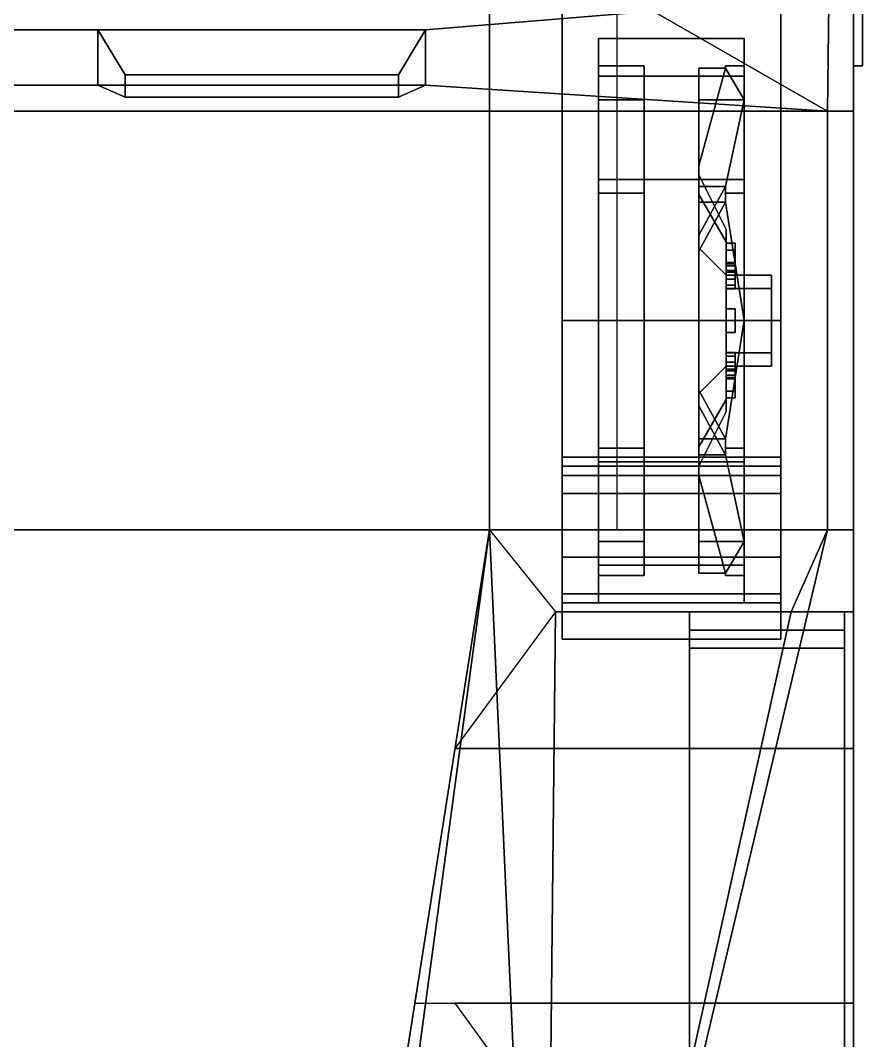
# Model space of a CAD drawing. Header units: millimetres. Extents: x -1.07 to 1.03, y -2.23 to 2.52.
# Drawn here: x 0.065 to 0.99, y -1.251 to -0.13 of the extents above; entities that cross this region are included whole.
import ezdxf

# ---------------------------------------------------------------- set-up
doc = ezdxf.new("R2010")
doc.units = ezdxf.units.MM
for name, color, linetype in [('can', 2, 'Continuous'), ('fenders', 6, 'Continuous'), ('tracks', 3, 'Continuous'), ('wheels', 2, 'Continuous')]:
    doc.layers.add(name, color=color, linetype=linetype)

msp = doc.modelspace()

# ---------------------------------------------------------------- linework, layer by layer
for points in [[(0.72, -0.69, 0.9), (0.58, -0.69, 0.69), (0.58, 2.2957, 0.69), (0.72, 2.2229, 0.9)], [(0.58, 2.2957, 0.69), (0.58, -0.69, 0.69), (0.58, -0.69, 0.3), (0.58, 1.9757, 0.3)], [(0.9516, -0.23, 1.33), (0.98, 2.0876, 1.29), (0.76, 1.98, 1.6), (0.76, -0.12, 1.6)], [(0.98, -0.23, 1.29), (0.98, 2.0876, 1.29), (0.98, 2.0876, 1.29), (0.9516, -0.23, 1.33)], [(0.98, 1.7, 0.99), (0.98, -0.18, 0.99), (0.98, -0.78, 0.9), (0.98, 2.09, 0.9)], [(0.98, 2, 1.29), (0.98, -0.78, 1.29), (0.98, -0.18, 1.26), (0.98, 1.7, 1.26)], [(0.58, 1.9757, 0.3), (0.58, -0.69, 0.3), (-0.58, -0.69, 0.3), (-0.58, 1.9757, 0.3)], [(0.98, -0.18, 0.99), (0.98, 0.62, 0.99), (0.99, 0.62, 0.99), (0.99, -0.18, 0.99)], [(0.98, 0.62, 1.26), (0.98, -0.18, 1.26), (0.99, -0.18, 1.26), (0.99, 0.62, 1.26)], [(0.99, -0.18, 0.99), (0.99, 0.62, 0.99), (0.99, 0.31, 1.11), (0.99, 0.13, 1.11)], [(0.99, 0.62, 1.26), (0.99, -0.18, 1.26), (0.99, 0.13, 1.24), (0.99, 0.31, 1.24)], [(0.99, -0.18, 1.26), (0.99, -0.18, 0.99), (0.99, 0.13, 1.11), (0.99, 0.13, 1.24)], [(0.51, -0.1404, 1.55), (0.76, -0.12, 1.6), (-0.76, -0.12, 1.6), (-0.51, -0.1404, 1.55)], [(0.9516, -0.23, 1.33), (0.76, -0.12, 1.6), (0.51, -0.1404, 1.55), (0.51, -0.2015, 1.4)], [(0.15, -0.2015, 1.4), (0.15, -0.1404, 1.55), (-0.15, -0.1404, 1.55), (-0.15, -0.2015, 1.4)], [(0.48, -0.19, 1.54), (0.51, -0.1404, 1.55), (0.15, -0.1404, 1.55), (0.18, -0.19, 1.54)], [(0.18, -0.2144, 1.48), (0.18, -0.19, 1.54), (0.15, -0.1404, 1.55), (0.15, -0.2015, 1.4)], [(0.51, -0.2015, 1.4), (0.51, -0.1404, 1.55), (0.48, -0.19, 1.54), (0.48, -0.2144, 1.48)], [(0.48, -0.2144, 1.48), (0.48, -0.19, 1.54), (0.18, -0.19, 1.54), (0.18, -0.2144, 1.48)], [(0.98, -0.18, 1.26), (0.98, -0.18, 0.99), (0.99, -0.18, 0.99), (0.99, -0.18, 1.26)], [(0.98, -0.78, 1.29), (0.98, -0.78, 0.9), (0.98, -0.18, 0.99), (0.98, -0.18, 1.26)], [(-0.51, -0.2015, 1.4), (-0.9516, -0.23, 1.33), (0.9516, -0.23, 1.33), (0.51, -0.2015, 1.4)], [(0.51, -0.2015, 1.4), (0.48, -0.2144, 1.48), (0.18, -0.2144, 1.48), (0.15, -0.2015, 1.4)], [(-0.9516, -0.23, 1.33), (-0.9516, -0.69, 1.33), (0.9516, -0.69, 1.33), (0.9516, -0.23, 1.33)], [(0.9516, -0.23, 1.29), (0.9516, -0.69, 1.29), (0.98, -0.69, 1.29), (0.98, -0.23, 1.29)], [(0.9516, -0.23, 1.33), (0.9516, -0.69, 1.33), (0.9516, -0.69, 1.29), (0.9516, -0.23, 1.29)], [(0.9516, -0.23, 1.33), (0.9516, -0.23, 1.29), (0.98, -0.23, 1.29), (0.9516, -0.23, 1.33)], [(0.64, -2.0037, 1.1612), (0.9516, -0.69, 1.33), (-0.9516, -0.69, 1.33), (-0.64, -2.0037, 1.1612)], [(0.58, -0.69, 0.3), (0.38, -1.96, 0.36), (-0.38, -1.96, 0.36), (-0.58, -0.69, 0.3)], [(0.58, -0.69, 0.77), (0.38, -2.1736, 0.77), (0.38, -1.96, 0.36), (0.58, -0.69, 0.3)], [(0.38, -2.1736, 0.77), (0.58, -0.69, 0.77), (0.64, -2.0037, 1.1612), (0.38, -2.1736, 0.77)], [(0.64, -2.0037, 1.1612), (0.58, -0.69, 0.77), (0.6526, -0.78, 0.9), (0.64, -2.0037, 1.1612)], [(0.9516, -0.69, 1.33), (0.9516, -0.69, 1.33), (0.64, -2.0037, 1.1612), (0.9114, -0.78, 1.29)], [(0.9516, -0.69, 1.29), (0.9114, -0.78, 1.29), (0.98, -0.78, 1.29), (0.98, -0.69, 1.29)], [(0.9516, -0.69, 1.33), (0.9516, -0.69, 1.33), (0.9114, -0.78, 1.29), (0.9516, -0.69, 1.29)], [(0.64, -2.0037, 1.1612), (0.6526, -0.78, 0.9), (0.9114, -0.78, 1.29), (0.64, -2.0037, 1.1612)], [(0.98, -0.78, 1.29), (0.9114, -0.78, 1.29), (0.6526, -0.78, 0.9), (0.98, -0.78, 0.9)]]:
    msp.add_3dface(points)
at = {"layer": 'can'}
for points in [[(0.97, -0.8, 1.1), (0.97, -0.78, 1.08), (0.8, -0.78, 1.08), (0.8, -0.8, 1.1)], [(0.8, -1.35, 1.05), (0.8, -0.8, 1.1), (0.8, -0.78, 1.08), (0.8, -1.36, 1.03)], [(0.8, -1.36, 1.03), (0.8, -0.78, 1.08), (0.8, -0.78, 0.9), (0.8, -1.21, 0.56)], [(0.8, -1.21, 0.56), (0.8, -0.78, 0.9), (0.8, -0.93, 0.56)], [(0.97, -1.36, 1.03), (0.97, -0.78, 1.08), (0.97, -0.8, 1.1), (0.97, -1.35, 1.05)], [(0.97, -1.21, 0.56), (0.97, -0.78, 0.9), (0.97, -0.78, 1.08), (0.97, -1.36, 1.03)], [(0.97, -1.21, 0.56), (0.97, -0.93, 0.56), (0.97, -0.78, 0.9), (0.97, -1.21, 0.56)], [(0.97, -0.82, 1.1), (0.97, -0.8, 1.1), (0.8, -0.8, 1.1), (0.8, -0.82, 1.1)], [(0.8, -1.33, 1.06), (0.8, -0.82, 1.1), (0.8, -0.8, 1.1), (0.8, -1.35, 1.05)], [(0.97, -1.35, 1.05), (0.97, -0.8, 1.1), (0.97, -0.82, 1.1), (0.97, -1.33, 1.06)], [(0.97, -1.33, 1.06), (0.97, -0.82, 1.1), (0.8, -0.82, 1.1), (0.8, -1.33, 1.06)]]:
    msp.add_3dface(points, dxfattribs=at)
at = {"layer": 'fenders'}
for points in [[(0.98, -0.69, 0.9), (0.98, -0.78, 0.9), (0.98, -0.93, 0.56), (0.98, -0.9, 0.52)], [(0.98, -0.93, 0.56), (0.98, -0.78, 0.9), (0.6526, -0.78, 0.9), (0.5422, -0.93, 0.56)], [(0.98, -0.9, 0.52), (0.98, -0.93, 0.56), (0.98, -1.21, 0.56), (0.98, -1.23, 0.52)], [(0.98, -0.93, 0.56), (0.5422, -0.93, 0.56), (0.4981, -1.21, 0.56), (0.98, -1.21, 0.56)], [(0.98, -1.21, 0.56), (0.5422, -1.21, 0.56), (0.6507, -1.36, 1.03), (0.98, -1.36, 1.03)], [(0.98, -1.23, 0.52), (0.98, -1.21, 0.56), (0.98, -1.36, 1.03), (0.98, -1.43, 0.93)]]:
    msp.add_3dface(points, dxfattribs=at)
at = {"layer": 'tracks'}
for points in [[(0.9, -0.46, 0.19), (0.9, 0.21, 0.09), (0.66, 0.21, 0.09), (0.66, -0.46, 0.19)], [(0.66, 0.21, 0.05), (0.66, -0.46, 0.15), (0.66, -0.46, 0.19), (0.66, 0.21, 0.09)], [(0.9, 0.21, 0.05), (0.9, -0.46, 0.15), (0.66, -0.46, 0.15), (0.66, 0.21, 0.05)], [(0.9, 0.21, 0.09), (0.9, -0.46, 0.19), (0.9, -0.46, 0.15), (0.9, 0.21, 0.05)], [(0.66, -0.46, 0.83), (0.66, -0.01, 0.72), (0.66, -0.01, 0.67), (0.66, -0.46, 0.79)], [(0.9, -0.01, 0.67), (0.9, -0.46, 0.79), (0.66, -0.46, 0.79), (0.66, -0.01, 0.67)], [(0.9, -0.46, 0.83), (0.9, -0.01, 0.72), (0.66, -0.01, 0.72), (0.66, -0.46, 0.83)], [(0.9, -0.46, 0.79), (0.9, -0.01, 0.67), (0.9, -0.01, 0.72), (0.9, -0.46, 0.83)], [(0.9, -0.46, 0.15), (0.9, -0.63, 0.19), (0.66, -0.63, 0.19), (0.66, -0.46, 0.15)], [(0.66, -0.46, 0.15), (0.66, -0.63, 0.19), (0.66, -0.61, 0.24), (0.66, -0.46, 0.19)], [(0.9, -0.61, 0.24), (0.9, -0.46, 0.19), (0.66, -0.46, 0.19), (0.66, -0.61, 0.24)], [(0.9, -0.65, 0.78), (0.9, -0.46, 0.83), (0.66, -0.46, 0.83), (0.66, -0.65, 0.78)], [(0.9, -0.46, 0.79), (0.9, -0.62, 0.75), (0.66, -0.62, 0.75), (0.66, -0.46, 0.79)], [(0.66, -0.65, 0.78), (0.66, -0.46, 0.83), (0.66, -0.46, 0.79), (0.66, -0.62, 0.75)], [(0.9, -0.46, 0.19), (0.9, -0.61, 0.24), (0.9, -0.63, 0.19), (0.9, -0.46, 0.15)], [(0.9, -0.62, 0.75), (0.9, -0.46, 0.79), (0.9, -0.46, 0.83), (0.9, -0.65, 0.78)], [(0.9, -0.72, 0.34), (0.9, -0.61, 0.24), (0.66, -0.61, 0.24), (0.66, -0.72, 0.34)], [(0.66, -0.63, 0.19), (0.66, -0.76, 0.32), (0.66, -0.72, 0.34), (0.66, -0.61, 0.24)], [(0.9, -0.61, 0.24), (0.9, -0.72, 0.34), (0.9, -0.76, 0.32), (0.9, -0.63, 0.19)], [(0.66, -0.76, 0.66), (0.66, -0.65, 0.78), (0.66, -0.62, 0.75), (0.66, -0.72, 0.63)], [(0.9, -0.62, 0.75), (0.9, -0.72, 0.63), (0.66, -0.72, 0.63), (0.66, -0.62, 0.75)], [(0.9, -0.72, 0.63), (0.9, -0.62, 0.75), (0.9, -0.65, 0.78), (0.9, -0.76, 0.66)], [(0.9, -0.63, 0.19), (0.9, -0.76, 0.32), (0.66, -0.76, 0.32), (0.66, -0.63, 0.19)], [(0.9, -0.76, 0.66), (0.9, -0.65, 0.78), (0.66, -0.65, 0.78), (0.66, -0.76, 0.66)], [(0.9, -0.77, 0.49), (0.9, -0.72, 0.34), (0.66, -0.72, 0.34), (0.66, -0.77, 0.49)], [(0.66, -0.76, 0.32), (0.66, -0.81, 0.49), (0.66, -0.77, 0.49), (0.66, -0.72, 0.34)], [(0.66, -0.81, 0.49), (0.66, -0.76, 0.66), (0.66, -0.72, 0.63), (0.66, -0.77, 0.49)], [(0.9, -0.72, 0.63), (0.9, -0.77, 0.49), (0.66, -0.77, 0.49), (0.66, -0.72, 0.63)], [(0.9, -0.72, 0.34), (0.9, -0.77, 0.49), (0.9, -0.81, 0.49), (0.9, -0.76, 0.32)], [(0.9, -0.77, 0.49), (0.9, -0.72, 0.63), (0.9, -0.76, 0.66), (0.9, -0.81, 0.49)], [(0.9, -0.76, 0.32), (0.9, -0.81, 0.49), (0.66, -0.81, 0.49), (0.66, -0.76, 0.32)], [(0.9, -0.81, 0.49), (0.9, -0.76, 0.66), (0.66, -0.76, 0.66), (0.66, -0.81, 0.49)]]:
    msp.add_3dface(points, dxfattribs=at)
at = {"layer": 'wheels'}
for points in [[(0.7, -0.1915, 0.335), (0.7, -0.15, 0.49), (0.86, -0.15, 0.49), (0.86, -0.1915, 0.335)], [(0.7, -0.2175, 0.35), (0.7, -0.18, 0.49), (0.7, -0.15, 0.49), (0.7, -0.1915, 0.335)], [(0.7, -0.18, 0.49), (0.7, -0.2175, 0.63), (0.7, -0.1915, 0.645), (0.7, -0.15, 0.49)], [(0.7, -0.15, 0.49), (0.7, -0.1915, 0.645), (0.86, -0.1915, 0.645), (0.86, -0.15, 0.49)], [(0.86, -0.18, 0.49), (0.86, -0.2175, 0.35), (0.86, -0.1915, 0.335), (0.86, -0.15, 0.49)], [(0.86, -0.2175, 0.63), (0.86, -0.18, 0.49), (0.86, -0.15, 0.49), (0.86, -0.1915, 0.645)], [(0.7, -0.18, 0.49), (0.7, -0.2175, 0.35), (0.75, -0.2175, 0.35), (0.75, -0.18, 0.49)], [(0.7, -0.2175, 0.63), (0.7, -0.18, 0.49), (0.75, -0.18, 0.49), (0.75, -0.2175, 0.63)], [(0.81, -0.1827, 0.48), (0.81, -0.2175, 0.35), (0.86, -0.2175, 0.35), (0.8393, -0.1827, 0.48)], [(0.81, -0.29, 0.48), (0.81, -0.3214, 0.41), (0.81, -0.2175, 0.35), (0.81, -0.1827, 0.48)], [(0.81, -0.29, 0.5), (0.8393, -0.1827, 0.5), (0.81, -0.1827, 0.5)], [(0.81, -0.1827, 0.48), (0.81, -0.1827, 0.48), (0.8393, -0.1827, 0.48), (0.81, -0.29, 0.48)], [(0.81, -0.29, 0.48), (0.8393, -0.1827, 0.48), (0.8393, -0.1827, 0.5), (0.81, -0.29, 0.5)], [(0.81, -0.29, 0.5), (0.81, -0.29, 0.5), (0.81, -0.1827, 0.5), (0.81, -0.2175, 0.63)], [(0.81, -0.2175, 0.63), (0.81, -0.1827, 0.5), (0.8393, -0.1827, 0.5), (0.86, -0.2175, 0.63)], [(0.8393, -0.18, 0.49), (0.8393, -0.1827, 0.48), (0.86, -0.2175, 0.35), (0.86, -0.18, 0.49)], [(0.8393, -0.1827, 0.48), (0.8393, -0.18, 0.49), (0.8393, -0.18, 0.49), (0.8393, -0.1827, 0.5)], [(0.8393, -0.1827, 0.5), (0.8393, -0.18, 0.49), (0.86, -0.18, 0.49), (0.86, -0.2175, 0.63)], [(0.7, -0.32, 0.2475), (0.7, -0.2175, 0.35), (0.7, -0.1915, 0.335), (0.7, -0.305, 0.2215)], [(0.7, -0.305, 0.2215), (0.7, -0.1915, 0.335), (0.86, -0.1915, 0.335), (0.86, -0.305, 0.2215)], [(0.7, -0.2175, 0.63), (0.7, -0.32, 0.7325), (0.7, -0.305, 0.7585), (0.7, -0.1915, 0.645)], [(0.7, -0.1915, 0.645), (0.7, -0.305, 0.7585), (0.86, -0.305, 0.7585), (0.86, -0.1915, 0.645)], [(0.86, -0.2175, 0.35), (0.86, -0.32, 0.2475), (0.86, -0.305, 0.2215), (0.86, -0.1915, 0.335)], [(0.86, -0.32, 0.7325), (0.86, -0.2175, 0.63), (0.86, -0.1915, 0.645), (0.86, -0.305, 0.7585)], [(0.7, -0.2175, 0.35), (0.7, -0.32, 0.2475), (0.75, -0.32, 0.2475), (0.75, -0.2175, 0.35)], [(0.7, -0.32, 0.7325), (0.7, -0.2175, 0.63), (0.75, -0.2175, 0.63), (0.75, -0.32, 0.7325)], [(0.81, -0.3214, 0.41), (0.81, -0.3214, 0.41), (0.81, -0.3663, 0.3478), (0.81, -0.2175, 0.35)], [(0.81, -0.3663, 0.3478), (0.81, -0.3663, 0.3478), (0.81, -0.3127, 0.2548), (0.81, -0.2175, 0.35)], [(0.81, -0.2175, 0.35), (0.81, -0.3127, 0.2548), (0.8393, -0.3127, 0.2548), (0.86, -0.2175, 0.35)], [(0.81, -0.3663, 0.6322), (0.81, -0.3214, 0.57), (0.81, -0.2175, 0.63), (0.81, -0.3127, 0.7252)], [(0.81, -0.3214, 0.57), (0.81, -0.3214, 0.57), (0.81, -0.29, 0.5), (0.81, -0.2175, 0.63)], [(0.81, -0.3127, 0.7252), (0.81, -0.2175, 0.63), (0.86, -0.2175, 0.63), (0.8393, -0.3127, 0.7252)], [(0.8393, -0.3127, 0.2548), (0.8393, -0.32, 0.2475), (0.86, -0.32, 0.2475), (0.86, -0.2175, 0.35)], [(0.8393, -0.32, 0.7325), (0.8393, -0.3127, 0.7252), (0.86, -0.2175, 0.63), (0.86, -0.32, 0.7325)], [(0.81, -0.3, 0.49), (0.81, -0.3214, 0.41), (0.81, -0.29, 0.48), (0.81, -0.3, 0.49)], [(0.81, -0.3, 0.49), (0.81, -0.29, 0.48), (0.81, -0.29, 0.5), (0.81, -0.3, 0.49)], [(0.81, -0.29, 0.5), (0.81, -0.29, 0.5), (0.81, -0.3214, 0.57), (0.81, -0.3, 0.49)], [(0.81, -0.3, 0.49), (0.81, -0.3214, 0.57), (0.84, -0.3734, 0.54), (0.84, -0.36, 0.49)], [(0.81, -0.3214, 0.41), (0.81, -0.3, 0.49), (0.84, -0.36, 0.49), (0.84, -0.3734, 0.44)], [(0.7, -0.46, 0.21), (0.7, -0.32, 0.2475), (0.7, -0.305, 0.2215), (0.7, -0.46, 0.18)], [(0.7, -0.46, 0.18), (0.7, -0.305, 0.2215), (0.86, -0.305, 0.2215), (0.86, -0.46, 0.18)], [(0.7, -0.32, 0.7325), (0.7, -0.46, 0.77), (0.7, -0.46, 0.8), (0.7, -0.305, 0.7585)], [(0.7, -0.305, 0.7585), (0.7, -0.46, 0.8), (0.86, -0.46, 0.8), (0.86, -0.305, 0.7585)], [(0.81, -0.3663, 0.3478), (0.8393, -0.3127, 0.2548), (0.81, -0.3127, 0.2548)], [(0.81, -0.3837, 0.3378), (0.8393, -0.33, 0.2448), (0.8393, -0.3127, 0.2548), (0.81, -0.3663, 0.3478)], [(0.81, -0.3127, 0.7252), (0.81, -0.3127, 0.7252), (0.8393, -0.3127, 0.7252), (0.81, -0.3663, 0.6322)], [(0.81, -0.3663, 0.6322), (0.8393, -0.3127, 0.7252), (0.8393, -0.33, 0.7352), (0.81, -0.3837, 0.6422)], [(0.8393, -0.33, 0.2448), (0.8393, -0.32, 0.2475), (0.8393, -0.32, 0.2475), (0.8393, -0.3127, 0.2548)], [(0.8393, -0.3127, 0.7252), (0.8393, -0.32, 0.7325), (0.8393, -0.32, 0.7325), (0.8393, -0.33, 0.7352)], [(0.86, -0.32, 0.2475), (0.86, -0.46, 0.21), (0.86, -0.46, 0.18), (0.86, -0.305, 0.2215)], [(0.86, -0.46, 0.77), (0.86, -0.32, 0.7325), (0.86, -0.305, 0.7585), (0.86, -0.46, 0.8)], [(0.7, -0.32, 0.2475), (0.7, -0.46, 0.21), (0.75, -0.46, 0.21), (0.75, -0.32, 0.2475)], [(0.7, -0.46, 0.77), (0.7, -0.32, 0.7325), (0.75, -0.32, 0.7325), (0.75, -0.46, 0.77)], [(0.81, -0.38, 0.3514), (0.81, -0.3214, 0.41), (0.84, -0.3734, 0.44), (0.84, -0.41, 0.4034)], [(0.81, -0.3663, 0.3478), (0.81, -0.3663, 0.3478), (0.81, -0.3214, 0.41), (0.81, -0.38, 0.3514)], [(0.81, -0.3214, 0.57), (0.81, -0.38, 0.6286), (0.84, -0.41, 0.5766), (0.84, -0.3734, 0.54)], [(0.81, -0.38, 0.6286), (0.81, -0.3214, 0.57), (0.81, -0.3663, 0.6322), (0.81, -0.38, 0.6286)], [(0.8393, -0.32, 0.2475), (0.8393, -0.33, 0.2448), (0.86, -0.46, 0.21), (0.86, -0.32, 0.2475)], [(0.8393, -0.33, 0.7352), (0.8393, -0.32, 0.7325), (0.86, -0.32, 0.7325), (0.86, -0.46, 0.77)], [(0.81, -0.33, 0.2448), (0.81, -0.33, 0.2448), (0.8393, -0.33, 0.2448), (0.81, -0.3837, 0.3378)], [(0.81, -0.3837, 0.3378), (0.81, -0.46, 0.33), (0.81, -0.46, 0.21), (0.81, -0.33, 0.2448)], [(0.81, -0.33, 0.2448), (0.81, -0.46, 0.21), (0.86, -0.46, 0.21), (0.8393, -0.33, 0.2448)], [(0.81, -0.3837, 0.6422), (0.8393, -0.33, 0.7352), (0.81, -0.33, 0.7352)], [(0.81, -0.3837, 0.6422), (0.81, -0.3837, 0.6422), (0.81, -0.33, 0.7352), (0.81, -0.46, 0.77)], [(0.81, -0.46, 0.77), (0.81, -0.33, 0.7352), (0.8393, -0.33, 0.7352), (0.86, -0.46, 0.77)], [(0.81, -0.38, 0.3514), (0.81, -0.3837, 0.3378), (0.81, -0.3663, 0.3478), (0.81, -0.38, 0.3514)], [(0.81, -0.38, 0.6286), (0.81, -0.3663, 0.6322), (0.81, -0.3837, 0.6422), (0.81, -0.38, 0.6286)], [(0.84, -0.36, 0.49), (0.84, -0.3734, 0.54), (0.84, -0.3825, 0.503), (0.84, -0.375, 0.49)], [(0.84, -0.3734, 0.44), (0.84, -0.36, 0.49), (0.84, -0.375, 0.49), (0.84, -0.3825, 0.477)], [(0.81, -0.46, 0.33), (0.81, -0.38, 0.3514), (0.84, -0.41, 0.4034), (0.84, -0.46, 0.39)], [(0.81, -0.38, 0.3514), (0.81, -0.46, 0.33), (0.81, -0.3837, 0.3378), (0.81, -0.38, 0.3514)], [(0.81, -0.38, 0.6286), (0.81, -0.46, 0.65), (0.84, -0.46, 0.59), (0.84, -0.41, 0.5766)], [(0.81, -0.3837, 0.6422), (0.81, -0.3837, 0.6422), (0.81, -0.46, 0.65), (0.81, -0.38, 0.6286)], [(0.84, -0.3734, 0.54), (0.84, -0.3999, 0.5501), (0.84, -0.3999, 0.5501), (0.84, -0.396, 0.5356)], [(0.84, -0.3734, 0.54), (0.84, -0.41, 0.5766), (0.84, -0.41, 0.5766), (0.84, -0.3999, 0.5501)], [(0.84, -0.3734, 0.54), (0.84, -0.3734, 0.54), (0.84, -0.396, 0.5356), (0.84, -0.4066, 0.525)], [(0.84, -0.3734, 0.54), (0.84, -0.3734, 0.54), (0.84, -0.4066, 0.525), (0.84, -0.3975, 0.503)], [(0.84, -0.3734, 0.54), (0.84, -0.3734, 0.54), (0.84, -0.3975, 0.503), (0.84, -0.3825, 0.503)], [(0.84, -0.396, 0.4444), (0.84, -0.3734, 0.44), (0.84, -0.3734, 0.44), (0.84, -0.3825, 0.477)], [(0.84, -0.3999, 0.4299), (0.84, -0.3734, 0.44), (0.84, -0.3734, 0.44), (0.84, -0.396, 0.4444)], [(0.84, -0.41, 0.4034), (0.84, -0.3734, 0.44), (0.84, -0.3734, 0.44), (0.84, -0.3999, 0.4299)], [(0.84, -0.375, 0.49), (0.84, -0.3825, 0.503), (0.85, -0.3825, 0.503), (0.85, -0.375, 0.49)], [(0.84, -0.3825, 0.477), (0.84, -0.375, 0.49), (0.85, -0.375, 0.49), (0.85, -0.3825, 0.477)], [(0.85, -0.405, 0.49), (0.85, -0.375, 0.49), (0.85, -0.3825, 0.503), (0.85, -0.3975, 0.503)], [(0.85, -0.3975, 0.477), (0.85, -0.3825, 0.477), (0.85, -0.375, 0.49), (0.85, -0.405, 0.49)], [(0.81, -0.46, 0.65), (0.81, -0.46, 0.65), (0.81, -0.3837, 0.6422), (0.81, -0.46, 0.77)], [(0.84, -0.3825, 0.503), (0.84, -0.3975, 0.503), (0.85, -0.3975, 0.503), (0.85, -0.3825, 0.503)], [(0.84, -0.3975, 0.477), (0.84, -0.3825, 0.477), (0.85, -0.3825, 0.477), (0.85, -0.3975, 0.477)], [(0.84, -0.3825, 0.477), (0.84, -0.3975, 0.477), (0.84, -0.4066, 0.455), (0.84, -0.396, 0.4444)], [(0.84, -0.396, 0.4444), (0.84, -0.4066, 0.455), (0.85, -0.4066, 0.455), (0.85, -0.396, 0.4444)], [(0.84, -0.3999, 0.4299), (0.84, -0.396, 0.4444), (0.85, -0.396, 0.4444), (0.85, -0.3999, 0.4299)], [(0.84, -0.396, 0.5356), (0.84, -0.3999, 0.5501), (0.85, -0.3999, 0.5501), (0.85, -0.396, 0.5356)], [(0.84, -0.4066, 0.525), (0.84, -0.396, 0.5356), (0.85, -0.396, 0.5356), (0.85, -0.4066, 0.525)], [(0.84, -0.3975, 0.503), (0.84, -0.405, 0.49), (0.85, -0.405, 0.49), (0.85, -0.3975, 0.503)], [(0.84, -0.405, 0.49), (0.84, -0.3975, 0.477), (0.85, -0.3975, 0.477), (0.85, -0.405, 0.49)], [(0.84, -0.4066, 0.525), (0.84, -0.4211, 0.5289), (0.84, -0.4211, 0.5289), (0.84, -0.3975, 0.503)], [(0.84, -0.3975, 0.503), (0.84, -0.4211, 0.5289), (0.84, -0.4246, 0.5254), (0.84, -0.41, 0.49)], [(0.84, -0.3975, 0.477), (0.84, -0.405, 0.49), (0.84, -0.4211, 0.4511), (0.84, -0.4066, 0.455)], [(0.84, -0.41, 0.49), (0.84, -0.41, 0.49), (0.84, -0.405, 0.49), (0.84, -0.3975, 0.503)], [(0.84, -0.4144, 0.426), (0.84, -0.3999, 0.4299), (0.85, -0.3999, 0.4299), (0.85, -0.4144, 0.426)], [(0.84, -0.3999, 0.5501), (0.84, -0.4144, 0.554), (0.85, -0.4144, 0.554), (0.85, -0.3999, 0.5501)], [(0.84, -0.3999, 0.5501), (0.84, -0.41, 0.5766), (0.84, -0.41, 0.5766), (0.84, -0.4144, 0.554)], [(0.84, -0.41, 0.4034), (0.84, -0.3999, 0.4299), (0.84, -0.3999, 0.4299), (0.84, -0.4144, 0.426)], [(0.85, -0.4211, 0.4511), (0.85, -0.3999, 0.4299), (0.85, -0.396, 0.4444), (0.85, -0.4066, 0.455)], [(0.85, -0.4066, 0.525), (0.85, -0.396, 0.5356), (0.85, -0.3999, 0.5501), (0.85, -0.4211, 0.5289)], [(0.85, -0.425, 0.4366), (0.85, -0.4144, 0.426), (0.85, -0.3999, 0.4299), (0.85, -0.4211, 0.4511)], [(0.85, -0.4211, 0.5289), (0.85, -0.3999, 0.5501), (0.85, -0.4144, 0.554), (0.85, -0.425, 0.5434)], [(0.84, -0.405, 0.49), (0.84, -0.41, 0.49), (0.84, -0.4246, 0.4546), (0.84, -0.4211, 0.4511)], [(0.84, -0.4066, 0.455), (0.84, -0.4211, 0.4511), (0.85, -0.4211, 0.4511), (0.85, -0.4066, 0.455)], [(0.84, -0.4211, 0.5289), (0.84, -0.4066, 0.525), (0.85, -0.4066, 0.525), (0.85, -0.4211, 0.5289)], [(0.84, -0.41, 0.5766), (0.84, -0.46, 0.59), (0.84, -0.46, 0.575), (0.84, -0.447, 0.5675)], [(0.84, -0.4144, 0.554), (0.84, -0.41, 0.5766), (0.84, -0.41, 0.5766), (0.84, -0.447, 0.5675)], [(0.84, -0.41, 0.4034), (0.84, -0.41, 0.4034), (0.84, -0.425, 0.4366), (0.84, -0.447, 0.4275)], [(0.84, -0.41, 0.4034), (0.84, -0.41, 0.4034), (0.84, -0.447, 0.4275), (0.84, -0.447, 0.4125)], [(0.84, -0.46, 0.39), (0.84, -0.41, 0.4034), (0.84, -0.447, 0.4125), (0.84, -0.46, 0.405)], [(0.84, -0.41, 0.4034), (0.84, -0.41, 0.4034), (0.84, -0.4144, 0.426), (0.84, -0.425, 0.4366)], [(0.84, -0.41, 0.49), (0.84, -0.4246, 0.5254), (0.89, -0.4246, 0.5254), (0.89, -0.41, 0.49)], [(0.84, -0.4246, 0.4546), (0.84, -0.41, 0.49), (0.89, -0.41, 0.49), (0.89, -0.4246, 0.4546)], [(0.84, -0.425, 0.4366), (0.84, -0.4144, 0.426), (0.85, -0.4144, 0.426), (0.85, -0.425, 0.4366)], [(0.84, -0.4144, 0.554), (0.84, -0.425, 0.5434), (0.85, -0.425, 0.5434), (0.85, -0.4144, 0.554)], [(0.84, -0.447, 0.5675), (0.84, -0.447, 0.5525), (0.84, -0.425, 0.5434), (0.84, -0.4144, 0.554)], [(0.89, -0.4246, 0.4546), (0.89, -0.41, 0.49), (0.89, -0.4246, 0.5254), (0.89, -0.46, 0.44)], [(0.84, -0.4211, 0.4511), (0.84, -0.425, 0.4366), (0.85, -0.425, 0.4366), (0.85, -0.4211, 0.4511)], [(0.84, -0.425, 0.5434), (0.84, -0.4211, 0.5289), (0.85, -0.4211, 0.5289), (0.85, -0.425, 0.5434)], [(0.84, -0.447, 0.5525), (0.84, -0.46, 0.545), (0.84, -0.4211, 0.5289), (0.84, -0.425, 0.5434)], [(0.84, -0.46, 0.545), (0.84, -0.46, 0.54), (0.84, -0.4246, 0.5254), (0.84, -0.4211, 0.5289)], [(0.84, -0.425, 0.4366), (0.84, -0.4211, 0.4511), (0.84, -0.4211, 0.4511), (0.84, -0.447, 0.4275)], [(0.84, -0.447, 0.4275), (0.84, -0.4211, 0.4511), (0.84, -0.4246, 0.4546), (0.84, -0.46, 0.44)], [(0.84, -0.4246, 0.5254), (0.84, -0.46, 0.54), (0.89, -0.46, 0.54), (0.89, -0.4246, 0.5254)], [(0.84, -0.46, 0.44), (0.84, -0.4246, 0.4546), (0.89, -0.4246, 0.4546), (0.89, -0.46, 0.44)], [(0.89, -0.46, 0.44), (0.89, -0.4246, 0.5254), (0.89, -0.46, 0.54), (0.89, -0.4954, 0.4546)], [(0.84, -0.447, 0.4275), (0.84, -0.46, 0.435), (0.85, -0.46, 0.435), (0.85, -0.447, 0.4275)], [(0.84, -0.447, 0.4125), (0.84, -0.447, 0.4275), (0.85, -0.447, 0.4275), (0.85, -0.447, 0.4125)], [(0.84, -0.46, 0.405), (0.84, -0.447, 0.4125), (0.85, -0.447, 0.4125), (0.85, -0.46, 0.405)], [(0.84, -0.447, 0.5675), (0.84, -0.46, 0.575), (0.85, -0.46, 0.575), (0.85, -0.447, 0.5675)], [(0.84, -0.447, 0.5525), (0.84, -0.447, 0.5675), (0.85, -0.447, 0.5675), (0.85, -0.447, 0.5525)], [(0.84, -0.46, 0.545), (0.84, -0.447, 0.5525), (0.85, -0.447, 0.5525), (0.85, -0.46, 0.545)], [(0.84, -0.46, 0.44), (0.84, -0.46, 0.44), (0.84, -0.46, 0.435), (0.84, -0.447, 0.4275)], [(0.85, -0.46, 0.435), (0.85, -0.46, 0.405), (0.85, -0.447, 0.4125), (0.85, -0.447, 0.4275)], [(0.85, -0.447, 0.5525), (0.85, -0.447, 0.5675), (0.85, -0.46, 0.575), (0.85, -0.46, 0.545)], [(0.7, -0.46, 0.21), (0.7, -0.6, 0.2475), (0.75, -0.6, 0.2475), (0.75, -0.46, 0.21)], [(0.7, -0.6, 0.2475), (0.7, -0.46, 0.21), (0.7, -0.46, 0.18), (0.7, -0.615, 0.2215)], [(0.7, -0.615, 0.2215), (0.7, -0.46, 0.18), (0.86, -0.46, 0.18), (0.86, -0.615, 0.2215)], [(0.7, -0.6, 0.7325), (0.7, -0.46, 0.77), (0.75, -0.46, 0.77), (0.75, -0.6, 0.7325)], [(0.7, -0.46, 0.77), (0.7, -0.6, 0.7325), (0.7, -0.615, 0.7585), (0.7, -0.46, 0.8)], [(0.7, -0.46, 0.8), (0.7, -0.615, 0.7585), (0.86, -0.615, 0.7585), (0.86, -0.46, 0.8)], [(0.81, -0.54, 0.3514), (0.81, -0.46, 0.33), (0.84, -0.46, 0.39), (0.84, -0.51, 0.4034)], [(0.81, -0.46, 0.33), (0.81, -0.46, 0.33), (0.81, -0.5363, 0.3378), (0.81, -0.46, 0.21)], [(0.81, -0.5363, 0.3378), (0.81, -0.5363, 0.3378), (0.81, -0.59, 0.2448), (0.81, -0.46, 0.21)], [(0.81, -0.5363, 0.3378), (0.81, -0.5363, 0.3378), (0.81, -0.46, 0.33), (0.81, -0.54, 0.3514)], [(0.81, -0.46, 0.21), (0.81, -0.59, 0.2448), (0.8393, -0.59, 0.2448), (0.86, -0.46, 0.21)], [(0.81, -0.46, 0.65), (0.81, -0.54, 0.6286), (0.84, -0.51, 0.5766), (0.84, -0.46, 0.59)], [(0.81, -0.5363, 0.6422), (0.81, -0.46, 0.65), (0.81, -0.46, 0.77), (0.81, -0.59, 0.7352)], [(0.81, -0.54, 0.6286), (0.81, -0.46, 0.65), (0.81, -0.5363, 0.6422), (0.81, -0.54, 0.6286)], [(0.81, -0.59, 0.7352), (0.81, -0.46, 0.77), (0.86, -0.46, 0.77), (0.8393, -0.59, 0.7352)], [(0.8393, -0.59, 0.2448), (0.8393, -0.6, 0.2475), (0.86, -0.6, 0.2475), (0.86, -0.46, 0.21)], [(0.8393, -0.6, 0.7325), (0.8393, -0.59, 0.7352), (0.86, -0.46, 0.77), (0.86, -0.6, 0.7325)], [(0.84, -0.473, 0.4125), (0.84, -0.46, 0.405), (0.85, -0.46, 0.405), (0.85, -0.473, 0.4125)], [(0.84, -0.46, 0.435), (0.84, -0.473, 0.4275), (0.85, -0.473, 0.4275), (0.85, -0.46, 0.435)], [(0.84, -0.473, 0.5525), (0.84, -0.46, 0.545), (0.85, -0.46, 0.545), (0.85, -0.473, 0.5525)], [(0.84, -0.46, 0.575), (0.84, -0.473, 0.5675), (0.85, -0.473, 0.5675), (0.85, -0.46, 0.575)], [(0.84, -0.46, 0.59), (0.84, -0.51, 0.5766), (0.84, -0.473, 0.5675), (0.84, -0.46, 0.575)], [(0.84, -0.473, 0.5525), (0.84, -0.4989, 0.5289), (0.84, -0.4954, 0.5254), (0.84, -0.46, 0.54)], [(0.84, -0.46, 0.54), (0.84, -0.46, 0.54), (0.84, -0.46, 0.545), (0.84, -0.473, 0.5525)], [(0.84, -0.51, 0.4034), (0.84, -0.46, 0.39), (0.84, -0.46, 0.405), (0.84, -0.473, 0.4125)], [(0.84, -0.46, 0.435), (0.84, -0.46, 0.44), (0.84, -0.4954, 0.4546), (0.84, -0.4989, 0.4511)], [(0.84, -0.473, 0.4275), (0.84, -0.46, 0.435), (0.84, -0.4989, 0.4511), (0.84, -0.495, 0.4366)], [(0.84, -0.46, 0.54), (0.84, -0.4954, 0.5254), (0.89, -0.4954, 0.5254), (0.89, -0.46, 0.54)], [(0.84, -0.4954, 0.4546), (0.84, -0.46, 0.44), (0.89, -0.46, 0.44), (0.89, -0.4954, 0.4546)], [(0.85, -0.473, 0.4275), (0.85, -0.473, 0.4125), (0.85, -0.46, 0.405), (0.85, -0.46, 0.435)], [(0.85, -0.46, 0.545), (0.85, -0.46, 0.575), (0.85, -0.473, 0.5675), (0.85, -0.473, 0.5525)], [(0.86, -0.46, 0.21), (0.86, -0.6, 0.2475), (0.86, -0.615, 0.2215), (0.86, -0.46, 0.18)], [(0.86, -0.6, 0.7325), (0.86, -0.46, 0.77), (0.86, -0.46, 0.8), (0.86, -0.615, 0.7585)], [(0.89, -0.4954, 0.4546), (0.89, -0.46, 0.54), (0.89, -0.4954, 0.5254), (0.89, -0.51, 0.49)], [(0.84, -0.473, 0.4275), (0.84, -0.473, 0.4125), (0.85, -0.473, 0.4125), (0.85, -0.473, 0.4275)], [(0.84, -0.473, 0.5675), (0.84, -0.473, 0.5525), (0.85, -0.473, 0.5525), (0.85, -0.473, 0.5675)], [(0.84, -0.51, 0.5766), (0.84, -0.51, 0.5766), (0.84, -0.473, 0.5525), (0.84, -0.473, 0.5675)], [(0.84, -0.51, 0.5766), (0.84, -0.51, 0.5766), (0.84, -0.495, 0.5434), (0.84, -0.473, 0.5525)], [(0.84, -0.495, 0.5434), (0.84, -0.4989, 0.5289), (0.84, -0.4989, 0.5289), (0.84, -0.473, 0.5525)], [(0.84, -0.473, 0.4125), (0.84, -0.473, 0.4275), (0.84, -0.495, 0.4366), (0.84, -0.5056, 0.426)], [(0.84, -0.5056, 0.426), (0.84, -0.51, 0.4034), (0.84, -0.51, 0.4034), (0.84, -0.473, 0.4125)], [(0.84, -0.495, 0.4366), (0.84, -0.4989, 0.4511), (0.85, -0.4989, 0.4511), (0.85, -0.495, 0.4366)], [(0.84, -0.5056, 0.426), (0.84, -0.495, 0.4366), (0.85, -0.495, 0.4366), (0.85, -0.5056, 0.426)], [(0.84, -0.495, 0.5434), (0.84, -0.5056, 0.554), (0.85, -0.5056, 0.554), (0.85, -0.495, 0.5434)], [(0.84, -0.4989, 0.5289), (0.84, -0.495, 0.5434), (0.85, -0.495, 0.5434), (0.85, -0.4989, 0.5289)], [(0.84, -0.51, 0.5766), (0.84, -0.51, 0.5766), (0.84, -0.5056, 0.554), (0.84, -0.495, 0.5434)], [(0.84, -0.5225, 0.477), (0.84, -0.4989, 0.4511), (0.84, -0.4954, 0.4546), (0.84, -0.51, 0.49)], [(0.84, -0.515, 0.49), (0.84, -0.51, 0.49), (0.84, -0.4954, 0.5254), (0.84, -0.4989, 0.5289)], [(0.84, -0.4954, 0.5254), (0.84, -0.51, 0.49), (0.89, -0.51, 0.49), (0.89, -0.4954, 0.5254)], [(0.84, -0.51, 0.49), (0.84, -0.4954, 0.4546), (0.89, -0.4954, 0.4546), (0.89, -0.51, 0.49)], [(0.84, -0.4989, 0.4511), (0.84, -0.5134, 0.455), (0.85, -0.5134, 0.455), (0.85, -0.4989, 0.4511)], [(0.84, -0.5134, 0.525), (0.84, -0.4989, 0.5289), (0.85, -0.4989, 0.5289), (0.85, -0.5134, 0.525)], [(0.84, -0.5134, 0.455), (0.84, -0.4989, 0.4511), (0.84, -0.4989, 0.4511), (0.84, -0.5225, 0.477)], [(0.84, -0.5225, 0.503), (0.84, -0.515, 0.49), (0.84, -0.4989, 0.5289), (0.84, -0.5134, 0.525)], [(0.85, -0.4989, 0.4511), (0.85, -0.5201, 0.4299), (0.85, -0.5056, 0.426), (0.85, -0.495, 0.4366)], [(0.85, -0.495, 0.5434), (0.85, -0.5056, 0.554), (0.85, -0.5201, 0.5501), (0.85, -0.4989, 0.5289)], [(0.85, -0.5134, 0.455), (0.85, -0.524, 0.4444), (0.85, -0.5201, 0.4299), (0.85, -0.4989, 0.4511)], [(0.85, -0.4989, 0.5289), (0.85, -0.5201, 0.5501), (0.85, -0.524, 0.5356), (0.85, -0.5134, 0.525)], [(0.81, -0.5986, 0.41), (0.81, -0.54, 0.3514), (0.84, -0.51, 0.4034), (0.84, -0.5466, 0.44)], [(0.81, -0.54, 0.6286), (0.81, -0.5986, 0.57), (0.84, -0.5466, 0.54), (0.84, -0.51, 0.5766)], [(0.84, -0.5201, 0.4299), (0.84, -0.5056, 0.426), (0.85, -0.5056, 0.426), (0.85, -0.5201, 0.4299)], [(0.84, -0.5056, 0.554), (0.84, -0.5201, 0.5501), (0.85, -0.5201, 0.5501), (0.85, -0.5056, 0.554)], [(0.84, -0.51, 0.5766), (0.84, -0.5201, 0.5501), (0.84, -0.5201, 0.5501), (0.84, -0.5056, 0.554)], [(0.84, -0.5201, 0.4299), (0.84, -0.51, 0.4034), (0.84, -0.51, 0.4034), (0.84, -0.5056, 0.426)], [(0.84, -0.51, 0.49), (0.84, -0.51, 0.49), (0.84, -0.515, 0.49), (0.84, -0.5225, 0.477)], [(0.84, -0.51, 0.5766), (0.84, -0.5466, 0.54), (0.84, -0.5466, 0.54), (0.84, -0.5201, 0.5501)], [(0.84, -0.5466, 0.44), (0.84, -0.51, 0.4034), (0.84, -0.51, 0.4034), (0.84, -0.5201, 0.4299)], [(0.84, -0.5134, 0.455), (0.84, -0.524, 0.4444), (0.85, -0.524, 0.4444), (0.85, -0.5134, 0.455)], [(0.84, -0.524, 0.5356), (0.84, -0.5134, 0.525), (0.85, -0.5134, 0.525), (0.85, -0.524, 0.5356)], [(0.84, -0.5466, 0.44), (0.84, -0.5466, 0.44), (0.84, -0.5134, 0.455), (0.84, -0.5225, 0.477)], [(0.84, -0.5375, 0.503), (0.84, -0.5225, 0.503), (0.84, -0.5134, 0.525), (0.84, -0.524, 0.5356)], [(0.84, -0.5466, 0.44), (0.84, -0.5466, 0.44), (0.84, -0.524, 0.4444), (0.84, -0.5134, 0.455)], [(0.84, -0.515, 0.49), (0.84, -0.5225, 0.503), (0.85, -0.5225, 0.503), (0.85, -0.515, 0.49)], [(0.84, -0.5225, 0.477), (0.84, -0.515, 0.49), (0.85, -0.515, 0.49), (0.85, -0.5225, 0.477)], [(0.85, -0.5225, 0.503), (0.85, -0.5375, 0.503), (0.85, -0.545, 0.49), (0.85, -0.515, 0.49)], [(0.85, -0.515, 0.49), (0.85, -0.545, 0.49), (0.85, -0.5375, 0.477), (0.85, -0.5225, 0.477)], [(0.84, -0.524, 0.4444), (0.84, -0.5201, 0.4299), (0.85, -0.5201, 0.4299), (0.85, -0.524, 0.4444)], [(0.84, -0.5201, 0.5501), (0.84, -0.524, 0.5356), (0.85, -0.524, 0.5356), (0.85, -0.5201, 0.5501)], [(0.84, -0.5201, 0.5501), (0.84, -0.5466, 0.54), (0.84, -0.5466, 0.54), (0.84, -0.524, 0.5356)], [(0.84, -0.5466, 0.44), (0.84, -0.5201, 0.4299), (0.84, -0.5201, 0.4299), (0.84, -0.524, 0.4444)], [(0.84, -0.5225, 0.503), (0.84, -0.5375, 0.503), (0.85, -0.5375, 0.503), (0.85, -0.5225, 0.503)], [(0.84, -0.5375, 0.477), (0.84, -0.5225, 0.477), (0.85, -0.5225, 0.477), (0.85, -0.5375, 0.477)], [(0.84, -0.5466, 0.44), (0.84, -0.5466, 0.44), (0.84, -0.5225, 0.477), (0.84, -0.5375, 0.477)], [(0.84, -0.524, 0.5356), (0.84, -0.5466, 0.54), (0.84, -0.5466, 0.54), (0.84, -0.5375, 0.503)], [(0.81, -0.5363, 0.3378), (0.8393, -0.59, 0.2448), (0.81, -0.59, 0.2448)], [(0.81, -0.5537, 0.3478), (0.8393, -0.6073, 0.2548), (0.8393, -0.59, 0.2448), (0.81, -0.5363, 0.3378)], [(0.81, -0.54, 0.3514), (0.81, -0.5537, 0.3478), (0.81, -0.5363, 0.3378), (0.81, -0.54, 0.3514)], [(0.81, -0.59, 0.7352), (0.81, -0.59, 0.7352), (0.8393, -0.59, 0.7352), (0.81, -0.5363, 0.6422)], [(0.81, -0.5363, 0.6422), (0.8393, -0.59, 0.7352), (0.8393, -0.6073, 0.7252), (0.81, -0.5537, 0.6322)], [(0.81, -0.54, 0.6286), (0.81, -0.5363, 0.6422), (0.81, -0.5537, 0.6322), (0.81, -0.54, 0.6286)], [(0.84, -0.5375, 0.503), (0.84, -0.545, 0.49), (0.85, -0.545, 0.49), (0.85, -0.5375, 0.503)], [(0.84, -0.545, 0.49), (0.84, -0.5375, 0.477), (0.85, -0.5375, 0.477), (0.85, -0.545, 0.49)], [(0.84, -0.56, 0.49), (0.84, -0.5466, 0.44), (0.84, -0.5375, 0.477), (0.84, -0.545, 0.49)], [(0.84, -0.5466, 0.54), (0.84, -0.56, 0.49), (0.84, -0.545, 0.49), (0.84, -0.5375, 0.503)], [(0.81, -0.54, 0.3514), (0.81, -0.5986, 0.41), (0.81, -0.5537, 0.3478), (0.81, -0.54, 0.3514)], [(0.81, -0.5537, 0.6322), (0.81, -0.5537, 0.6322), (0.81, -0.5986, 0.57), (0.81, -0.54, 0.6286)], [(0.81, -0.5986, 0.57), (0.81, -0.62, 0.49), (0.84, -0.56, 0.49), (0.84, -0.5466, 0.54)], [(0.81, -0.62, 0.49), (0.81, -0.5986, 0.41), (0.84, -0.5466, 0.44), (0.84, -0.56, 0.49)], [(0.81, -0.5537, 0.3478), (0.81, -0.5986, 0.41), (0.81, -0.7025, 0.35), (0.81, -0.6073, 0.2548)], [(0.81, -0.6073, 0.2548), (0.81, -0.6073, 0.2548), (0.8393, -0.6073, 0.2548), (0.81, -0.5537, 0.3478)], [(0.81, -0.5537, 0.6322), (0.8393, -0.6073, 0.7252), (0.81, -0.6073, 0.7252)], [(0.81, -0.5986, 0.57), (0.81, -0.5986, 0.57), (0.81, -0.5537, 0.6322), (0.81, -0.7025, 0.63)], [(0.81, -0.5537, 0.6322), (0.81, -0.5537, 0.6322), (0.81, -0.6073, 0.7252), (0.81, -0.7025, 0.63)], [(0.8393, -0.6073, 0.2548), (0.8393, -0.6, 0.2475), (0.8393, -0.6, 0.2475), (0.8393, -0.59, 0.2448)], [(0.8393, -0.59, 0.7352), (0.8393, -0.6, 0.7325), (0.8393, -0.6, 0.7325), (0.8393, -0.6073, 0.7252)], [(0.7, -0.6, 0.2475), (0.7, -0.7025, 0.35), (0.75, -0.7025, 0.35), (0.75, -0.6, 0.2475)], [(0.7, -0.7025, 0.35), (0.7, -0.6, 0.2475), (0.7, -0.615, 0.2215), (0.7, -0.7285, 0.335)], [(0.7, -0.7025, 0.63), (0.7, -0.6, 0.7325), (0.75, -0.6, 0.7325), (0.75, -0.7025, 0.63)], [(0.7, -0.6, 0.7325), (0.7, -0.7025, 0.63), (0.7, -0.7285, 0.645), (0.7, -0.615, 0.7585)], [(0.81, -0.5986, 0.41), (0.81, -0.5986, 0.41), (0.81, -0.63, 0.48), (0.81, -0.7025, 0.35)], [(0.81, -0.62, 0.49), (0.81, -0.5986, 0.57), (0.81, -0.63, 0.5), (0.81, -0.62, 0.49)], [(0.81, -0.63, 0.5), (0.81, -0.5986, 0.57), (0.81, -0.7025, 0.63), (0.81, -0.7373, 0.5)], [(0.81, -0.63, 0.48), (0.81, -0.63, 0.48), (0.81, -0.5986, 0.41), (0.81, -0.62, 0.49)], [(0.8393, -0.6, 0.2475), (0.8393, -0.6073, 0.2548), (0.86, -0.7025, 0.35), (0.86, -0.6, 0.2475)], [(0.8393, -0.6073, 0.7252), (0.8393, -0.6, 0.7325), (0.86, -0.6, 0.7325), (0.86, -0.7025, 0.63)], [(0.86, -0.6, 0.2475), (0.86, -0.7025, 0.35), (0.86, -0.7285, 0.335), (0.86, -0.615, 0.2215)], [(0.86, -0.7025, 0.63), (0.86, -0.6, 0.7325), (0.86, -0.615, 0.7585), (0.86, -0.7285, 0.645)], [(0.7, -0.7285, 0.335), (0.7, -0.615, 0.2215), (0.86, -0.615, 0.2215), (0.86, -0.7285, 0.335)], [(0.7, -0.615, 0.7585), (0.7, -0.7285, 0.645), (0.86, -0.7285, 0.645), (0.86, -0.615, 0.7585)], [(0.81, -0.6073, 0.2548), (0.81, -0.7025, 0.35), (0.86, -0.7025, 0.35), (0.8393, -0.6073, 0.2548)], [(0.81, -0.7025, 0.63), (0.81, -0.6073, 0.7252), (0.8393, -0.6073, 0.7252), (0.86, -0.7025, 0.63)], [(0.81, -0.62, 0.49), (0.81, -0.63, 0.5), (0.81, -0.63, 0.48), (0.81, -0.62, 0.49)], [(0.81, -0.63, 0.48), (0.81, -0.63, 0.48), (0.81, -0.7373, 0.48), (0.81, -0.7025, 0.35)], [(0.81, -0.63, 0.5), (0.8393, -0.7373, 0.5), (0.8393, -0.7373, 0.48), (0.81, -0.63, 0.48)], [(0.81, -0.7373, 0.5), (0.81, -0.7373, 0.5), (0.8393, -0.7373, 0.5), (0.81, -0.63, 0.5)], [(0.81, -0.63, 0.48), (0.8393, -0.7373, 0.48), (0.81, -0.7373, 0.48)], [(0.7, -0.7025, 0.35), (0.7, -0.74, 0.49), (0.75, -0.74, 0.49), (0.75, -0.7025, 0.35)], [(0.7, -0.74, 0.49), (0.7, -0.7025, 0.35), (0.7, -0.7285, 0.335), (0.7, -0.77, 0.49)], [(0.7, -0.74, 0.49), (0.7, -0.7025, 0.63), (0.75, -0.7025, 0.63), (0.75, -0.74, 0.49)], [(0.7, -0.7025, 0.63), (0.7, -0.74, 0.49), (0.7, -0.77, 0.49), (0.7, -0.7285, 0.645)], [(0.81, -0.7025, 0.35), (0.81, -0.7373, 0.48), (0.8393, -0.7373, 0.48), (0.86, -0.7025, 0.35)], [(0.81, -0.7373, 0.5), (0.81, -0.7025, 0.63), (0.86, -0.7025, 0.63), (0.8393, -0.7373, 0.5)], [(0.8393, -0.7373, 0.48), (0.8393, -0.74, 0.49), (0.86, -0.74, 0.49), (0.86, -0.7025, 0.35)], [(0.8393, -0.74, 0.49), (0.8393, -0.7373, 0.5), (0.86, -0.7025, 0.63), (0.86, -0.74, 0.49)], [(0.86, -0.7025, 0.35), (0.86, -0.74, 0.49), (0.86, -0.77, 0.49), (0.86, -0.7285, 0.335)], [(0.86, -0.74, 0.49), (0.86, -0.7025, 0.63), (0.86, -0.7285, 0.645), (0.86, -0.77, 0.49)], [(0.7, -0.77, 0.49), (0.7, -0.7285, 0.335), (0.86, -0.7285, 0.335), (0.86, -0.77, 0.49)], [(0.7, -0.7285, 0.645), (0.7, -0.77, 0.49), (0.86, -0.77, 0.49), (0.86, -0.7285, 0.645)], [(0.8393, -0.7373, 0.5), (0.8393, -0.74, 0.49), (0.8393, -0.74, 0.49), (0.8393, -0.7373, 0.48)]]:
    msp.add_3dface(points, dxfattribs=at)

doc.saveas('drawing.dxf')
